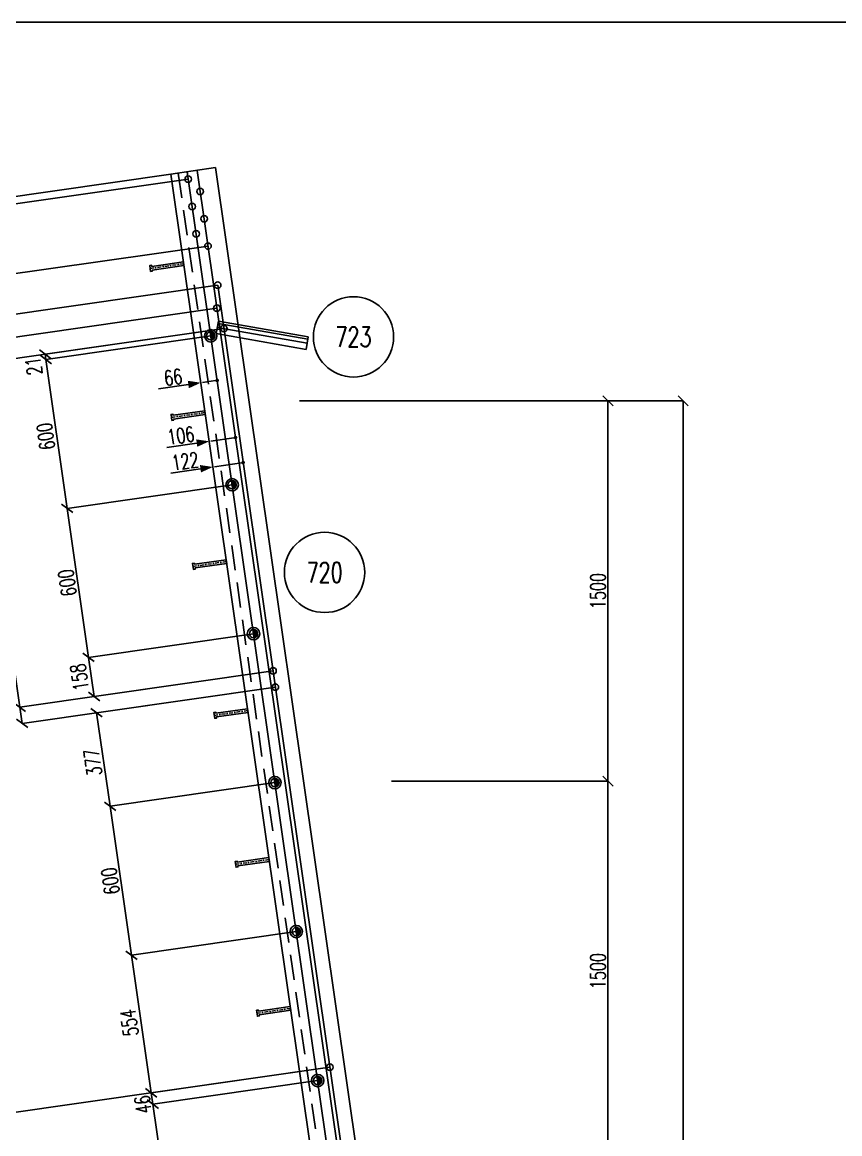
# Model space of a CAD drawing. Extents: x 144362 to 160582, y -59241 to -47761.
# Drawn here: x 154064 to 157323, y -52193 to -47761 of the extents above; entities that cross this region are included whole.
import ezdxf
from ezdxf.enums import TextEntityAlignment as Align

# ---------------------------------------------------------------- set-up
doc = ezdxf.new("R2010")
doc.units = 0
doc.header["$LTSCALE"] = 200
doc.header["$MEASUREMENT"] = 0
doc.linetypes.add('DASHDOT', pattern=[1, 0.5, -0.25, 0, -0.25])
doc.linetypes.add('DASHED', pattern=[0.75, 0.5, -0.25])
doc.layers.get('0').update_dxf_attribs({"linetype": 'CONTINUOUS'})
doc.layers.get('DEFPOINTS').update_dxf_attribs({"linetype": 'CONTINUOUS'})
for name, color, linetype in [('ASSI', 3, 'CONTINUOUS'), ('BOLLINI_1', 7, 'CONTINUOUS'), ('Echelon', 3, 'CONTINUOUS'), ('FORI', 2, 'CONTINUOUS'), ('LINEA_ANG', 2, 'CONTINUOUS'), ('LS', 7, 'CONTINUOUS'), ('MZ', 6, 'DASHDOT'), ('QT_MAL', 7, 'CONTINUOUS'), ('QT_MPR', 7, 'CONTINUOUS'), ('QT_MSP', 7, 'CONTINUOUS'), ('TRAT-Y', 7, 'DASHED')]:
    doc.layers.add(name, color=color, linetype=linetype)
doc.styles.add('QUOTE', font='ROMANS8.SHX', dxfattribs={"width": 0.7})
doc.styles.add('RQL', font='ROMANS8.SHX', dxfattribs={"width": 0.7})
doc.styles.add('RS', font='ROMANS8.shx', dxfattribs={"width": 0.7})
doc.styles.get("Standard").update_dxf_attribs({"font": 'ROMANS8.SHX', "width": 0.7})
doc.dimstyles.new('FRECCE1', dxfattribs={"dimtxt": 60, "dimasz": 6.66, "dimexe": 0, "dimexo": 0, "dimgap": 1, "dimtad": 1, "dimdec": 0, "dimzin": 0, "dimdsep": 46, "dimtxsty": 'RS', "dimblk1": 'QUOTP', "dimblk2": 'QUOTF', "dimsah": 1, "dimcen": 0, "dimclrd": 2, "dimclre": 2, "dimclrt": 7, "dimadec": 0, "dimazin": 0, "dimtfac": 1, "dimtdec": 0, "dimtix": 1, "dimtmove": 2, "dimatfit": 3, "dimldrblk": 'QUOTP', "dimfxl": 1, "dimtolj": 1, "dimtzin": 0, "dimarcsym": 0})
doc.dimstyles.new('TRATTO_20', dxfattribs={"dimscale": 0, "dimtxt": 60, "dimasz": 40, "dimexe": 0, "dimexo": 0, "dimgap": 10, "dimtad": 1, "dimrnd": 0.5, "dimdsep": 46, "dimtxsty": 'RS', "dimblk1": 'OBLIQUE', "dimblk2": 'OBLIQUE', "dimsah": 1, "dimcen": 0.09, "dimclrd": 2, "dimclre": 2, "dimclrt": 7, "dimadec": 0, "dimazin": 0, "dimtfac": 1, "dimtix": 1, "dimtmove": 2, "dimatfit": 3, "dimfxl": 1, "dimtolj": 1, "dimtzin": 0, "dimarcsym": 0})

# ---------------------------------------------------------------- blocks, each defined once
blk = doc.blocks.new('16')
blk.add_circle((0, 0), 1)
blk = doc.blocks.new('ASSE98')
blk.add_line((0, 0), (1, 0))
at = {"color": 7, "flags": 1}
for tag, p in [('LAV1', (3.07431, 6.82847)), ('LAV2', (3.07431, 6.49513)), ('LAV3', (3.07431, 6.1618)), ('LAV4', (3.07431, 5.82847)), ('LAV5', (3.07431, 5.49513)), ('LAV6', (3.07431, 5.1618)), ('LAV7', (3.07431, 4.82847)), ('LAV8', (3.07431, 4.49513)), ('LAV9', (3.07431, 4.1618)), ('LAV10', (3.07431, 3.82847))]:
    blk.add_attdef(tag, p, '', height=0.2, dxfattribs=at)
at = {"color": 7, "style": 'QUOTE', "width": 0.5, "flags": 1}
for tag, p in [('TI', (1.38308, 6.82731)), ('DI_S', (1.38308, 6.42178)), ('D_S', (1.38308, 6.02092)), ('E_S', (1.38308, 5.68065)), ('NFORI', (1.36454, 5.29792)), ('ALAR', (1.36349, 4.93246)), ('FAM', (1.3775, 4.54645)), ('ALA', (1.38308, 4.19257)), ('DISP2', (1.38308, 3.84971)), ('DISP1', (1.38308, 3.50686)), ('PINZAF', (1.38308, 3.164)), ('PINZAI', (1.38308, 2.82114)), ('TRP', (1.38308, 2.47829)), ('NP', (1.38308, 2.13543)), ('SV', (1.38308, 1.79257)), ('PESO', (1.38308, 1.44971)), ('QUA', (1.38308, 1.10686)), ('LUN', (1.38308, 0.764)), ('PROF', (1.38308, 0.42114)), ('POS', (1.38308, 0.07829))]:
    blk.add_attdef(tag, p, '', height=0.2, dxfattribs=at)
blk = doc.blocks.new('_OBLIQUE')
at = {"color": 0, "linetype": 'ByBlock'}
blk.add_line((-0.5, -0.5), (0.5, 0.5), dxfattribs=at)
blk = doc.blocks.new('*D35')
at = {"layer": 'DEFPOINTS', "color": 0, "transparency": 16777216}
for p in [(152677.5, -52302.9), (154201.6, -53631.1), (152895, -53818.6)]:
    blk.add_point(p, dxfattribs=at)
at = {"layer": 'QT_MPR', "color": 2, "lineweight": -2, "transparency": 16777216}
for p, q in [((152677.5, -52302.9), (153984.1, -52115.4)), ((153984.1, -52115.4), (154201.6, -53631.1)), ((152895, -53818.6), (154201.6, -53631.1))]:
    blk.add_line(p, q, dxfattribs=at)
at = {"layer": 'QT_MPR', "color": 2, "lineweight": -2, "transparency": 16777216, "xscale": 40, "yscale": 40, "zscale": 40}
for p, rotation in [((153984.1, -52115.4), 98.16615670567593), ((154201.6, -53631.1), 278.166156705676)]:
    blk.add_blockref('_OBLIQUE', p, dxfattribs=dict(at, rotation=rotation))
at = {"layer": 'QT_MPR', "color": 7, "transparency": 16777216, "insert": (154033.3, -52894.1), "char_height": 60, "attachment_point": 5, "rotation": 98.1662, "style": 'RS'}
blk.add_mtext('\\A1;1531.5', dxfattribs=at)
blk = doc.blocks.new('*D23')
at = {"layer": 'DEFPOINTS', "color": 0, "transparency": 16777216}
for p in [(154656.4, -48366.8), (154726, -48387.1), (153771.8, -48524)]:
    blk.add_point(p, dxfattribs=at)
at = {"layer": 'QT_MPR', "color": 2, "lineweight": -2, "transparency": 16777216}
for p, q in [((154656.4, -48366.8), (153767.5, -48494.3)), ((154726, -48387.1), (153771.8, -48524)), ((153767.5, -48494.3), (153771.8, -48524))]:
    blk.add_line(p, q, dxfattribs=at)
at = {"layer": 'QT_MPR', "color": 2, "lineweight": -2, "transparency": 16777216, "xscale": 40, "yscale": 40, "zscale": 40}
for p, rotation in [((153767.5, -48494.3), 98.16615670567491), ((153771.8, -48524), 278.1661567056749)]:
    blk.add_blockref('_OBLIQUE', p, dxfattribs=dict(at, rotation=rotation))
at = {"layer": 'QT_MPR', "color": 7, "transparency": 16777216, "insert": (153725.8, -48443), "char_height": 60, "attachment_point": 5, "rotation": 98.1662, "style": 'RS'}
blk.add_mtext('\\A1;30', dxfattribs=at)
blk = doc.blocks.new('*D24')
at = {"layer": 'DEFPOINTS', "color": 0, "transparency": 16777216}
for p in [(154726, -48387.1), (154804.7, -48653.6), (153810.9, -48796.2)]:
    blk.add_point(p, dxfattribs=at)
at = {"layer": 'QT_MPR', "color": 2, "lineweight": -2, "transparency": 16777216}
for p, q in [((154726, -48387.1), (153771.8, -48524)), ((153771.8, -48524), (153810.9, -48796.2)), ((154804.7, -48653.6), (153810.9, -48796.2))]:
    blk.add_line(p, q, dxfattribs=at)
at = {"layer": 'QT_MPR', "color": 2, "lineweight": -2, "transparency": 16777216, "xscale": 40, "yscale": 40, "zscale": 40}
for p, rotation in [((153771.8, -48524), 98.16615670567491), ((153810.9, -48796.2), 278.1661567056749)]:
    blk.add_blockref('_OBLIQUE', p, dxfattribs=dict(at, rotation=rotation))
at = {"layer": 'QT_MPR', "color": 7, "transparency": 16777216, "insert": (153847, -48652.7), "char_height": 60, "attachment_point": 5, "rotation": 98.1662, "style": 'RS'}
blk.add_mtext('\\A1;55x5', dxfattribs=at)
blk = doc.blocks.new('*D25')
at = {"layer": 'DEFPOINTS', "color": 0, "transparency": 16777216}
for p in [(154726, -48387.1), (154804.7, -48653.6), (153810.9, -48796.2)]:
    blk.add_point(p, dxfattribs=at)
at = {"layer": 'QT_MPR', "color": 2, "lineweight": -2, "transparency": 16777216}
for p, q in [((154726, -48387.1), (153771.8, -48524)), ((153771.8, -48524), (153810.9, -48796.2)), ((154804.7, -48653.6), (153810.9, -48796.2))]:
    blk.add_line(p, q, dxfattribs=at)
at = {"layer": 'QT_MPR', "color": 2, "lineweight": -2, "transparency": 16777216, "xscale": 40, "yscale": 40, "zscale": 40}
for p, rotation in [((153771.8, -48524), 98.16615670567491), ((153810.9, -48796.2), 278.1661567056749)]:
    blk.add_blockref('_OBLIQUE', p, dxfattribs=dict(at, rotation=rotation))
at = {"layer": 'QT_MPR', "color": 7, "transparency": 16777216, "insert": (153745.9, -48662.4), "char_height": 60, "attachment_point": 5, "rotation": 98.1662, "style": 'RS'}
blk.add_mtext('\\A1;275', dxfattribs=at)
blk = doc.blocks.new('*D26')
at = {"layer": 'DEFPOINTS', "color": 0, "transparency": 16777216}
for p in [(154804.7, -48653.6), (154843.2, -48809.7), (153833.6, -48954.6)]:
    blk.add_point(p, dxfattribs=at)
at = {"layer": 'QT_MPR', "color": 2, "lineweight": -2, "transparency": 16777216}
for p, q in [((154804.7, -48653.6), (153810.9, -48796.2)), ((153810.9, -48796.2), (153833.6, -48954.6)), ((154843.2, -48809.7), (153833.6, -48954.6))]:
    blk.add_line(p, q, dxfattribs=at)
at = {"layer": 'QT_MPR', "color": 2, "lineweight": -2, "transparency": 16777216, "xscale": 40, "yscale": 40, "zscale": 40}
for p, rotation in [((153810.9, -48796.2), 98.16615670567491), ((153833.6, -48954.6), 278.1661567056749)]:
    blk.add_blockref('_OBLIQUE', p, dxfattribs=dict(at, rotation=rotation))
at = {"layer": 'QT_MPR', "color": 7, "transparency": 16777216, "insert": (153781.2, -48871.6), "char_height": 60, "attachment_point": 5, "rotation": 98.1662, "style": 'RS'}
blk.add_mtext('\\A1;160', dxfattribs=at)
blk = doc.blocks.new('*D27')
at = {"layer": 'DEFPOINTS', "color": 0, "transparency": 16777216}
for p in [(154843.2, -48809.7), (154840.2, -48901.1), (153846.4, -49043.7)]:
    blk.add_point(p, dxfattribs=at)
at = {"layer": 'QT_MPR', "color": 2, "lineweight": -2, "transparency": 16777216}
for p, q in [((154843.2, -48809.7), (153833.6, -48954.6)), ((153833.6, -48954.6), (153827.9, -48915)), ((154840.2, -48901.1), (153846.4, -49043.7)), ((153833.6, -48954.6), (153846.4, -49043.7)), ((153846.4, -49043.7), (153852.1, -49083.3))]:
    blk.add_line(p, q, dxfattribs=at)
at = {"layer": 'QT_MPR', "color": 2, "lineweight": -2, "transparency": 16777216, "xscale": 40, "yscale": 40, "zscale": 40}
for p, rotation in [((153833.6, -48954.6), 278.1661567056749), ((153846.4, -49043.7), 98.16615670567491)]:
    blk.add_blockref('_OBLIQUE', p, dxfattribs=dict(at, rotation=rotation))
at = {"layer": 'QT_MPR', "color": 7, "transparency": 16777216, "insert": (153800.7, -48994.9), "char_height": 60, "attachment_point": 5, "rotation": 98.1662, "style": 'RS'}
blk.add_mtext('\\A1;90', dxfattribs=at)
blk = doc.blocks.new('*D29')
at = {"layer": 'DEFPOINTS', "color": 0, "transparency": 16777216}
for p in [(154840.2, -48901.1), (154868.1, -48983), (153858.4, -49127.8)]:
    blk.add_point(p, dxfattribs=at)
at = {"layer": 'QT_MPR', "color": 2, "lineweight": -2, "transparency": 16777216}
for p, q in [((154840.2, -48901.1), (153846.4, -49043.7)), ((154868.1, -48983), (153858.4, -49127.8)), ((153846.4, -49043.7), (153858.4, -49127.8))]:
    blk.add_line(p, q, dxfattribs=at)
at = {"layer": 'QT_MPR', "color": 2, "lineweight": -2, "transparency": 16777216, "xscale": 40, "yscale": 40, "zscale": 40}
for p, rotation in [((153846.4, -49043.7), 98.16615670567514), ((153858.4, -49127.8), 278.1661567056751)]:
    blk.add_blockref('_OBLIQUE', p, dxfattribs=dict(at, rotation=rotation))
at = {"layer": 'QT_MPR', "color": 7, "transparency": 16777216, "insert": (153911.1, -49074.1), "char_height": 60, "attachment_point": 5, "rotation": 98.1662, "style": 'RS'}
blk.add_mtext('\\A1;85', dxfattribs=at)
blk = doc.blocks.new('*D43')
at = {"layer": 'DEFPOINTS', "color": 0, "transparency": 16777216}
for p in [(154868.1, -48983), (155064, -50347.9), (154054.3, -50492.8)]:
    blk.add_point(p, dxfattribs=at)
at = {"layer": 'QT_MPR', "color": 2, "lineweight": -2, "transparency": 16777216}
for p, q in [((154868.1, -48983), (153858.4, -49127.8)), ((153858.4, -49127.8), (154054.3, -50492.8)), ((155064, -50347.9), (154054.3, -50492.8))]:
    blk.add_line(p, q, dxfattribs=at)
at = {"layer": 'QT_MPR', "color": 2, "lineweight": -2, "transparency": 16777216, "xscale": 40, "yscale": 40, "zscale": 40}
for p, rotation in [((153858.4, -49127.8), 98.16615670567593), ((154054.3, -50492.8), 278.166156705676)]:
    blk.add_blockref('_OBLIQUE', p, dxfattribs=dict(at, rotation=rotation))
at = {"layer": 'QT_MPR', "color": 7, "transparency": 16777216, "insert": (153901.3, -49802.9), "char_height": 60, "attachment_point": 5, "rotation": 98.1662, "style": 'RS'}
blk.add_mtext('\\A1;1379', dxfattribs=at)
blk = doc.blocks.new('*D44')
at = {"layer": 'DEFPOINTS', "color": 0, "transparency": 16777216}
for p in [(155064, -50347.9), (155073.2, -50412.2), (154063.5, -50557.1)]:
    blk.add_point(p, dxfattribs=at)
at = {"layer": 'QT_MPR', "color": 2, "lineweight": -2, "transparency": 16777216}
for p, q in [((155064, -50347.9), (154054.3, -50492.8)), ((155073.2, -50412.2), (154063.5, -50557.1)), ((154054.3, -50492.8), (154063.5, -50557.1))]:
    blk.add_line(p, q, dxfattribs=at)
at = {"layer": 'QT_MPR', "color": 2, "lineweight": -2, "transparency": 16777216, "xscale": 40, "yscale": 40, "zscale": 40}
for p, rotation in [((154054.3, -50492.8), 98.16615670567593), ((154063.5, -50557.1), 278.166156705676)]:
    blk.add_blockref('_OBLIQUE', p, dxfattribs=dict(at, rotation=rotation))
at = {"layer": 'QT_MPR', "color": 7, "transparency": 16777216, "insert": (154003.6, -50514.8), "char_height": 60, "attachment_point": 5, "rotation": 98.1662, "style": 'RS'}
blk.add_mtext('\\A1;65', dxfattribs=at)
blk = doc.blocks.new('QUOTP')
at = {"layer": 'ASSI', "color": 2, "const_width": 1.07}
blk.add_lwpolyline([(-0.53, 0, 1), (0.53, 0, 1)], format="xyb", close=True, dxfattribs=at)
blk = doc.blocks.new('QUOTF')
at = {"layer": 'LS', "color": 2}
blk.add_line((7.5, 0), (25.5, 0), dxfattribs=at)
blk.add_solid([(7.5, 2.25), (0, 0), (7.5, -2.25)], dxfattribs=at)
blk = doc.blocks.new('*D170')
at = {"layer": 'DEFPOINTS', "color": 0, "transparency": 16777216}
for p in [(154841.2, -49189.5), (154775.8, -49198.8), (154775.8, -49198.8)]:
    blk.add_point(p, dxfattribs=at)
at = {"layer": 'QT_MAL', "color": 2, "lineweight": -2, "transparency": 16777216}
blk.add_line((154834.6, -49190.4), (154782.4, -49197.9), dxfattribs=at)
at = {"layer": 'QT_MAL', "color": 2, "lineweight": -2, "transparency": 16777216, "xscale": 6.66, "yscale": 6.66, "zscale": 6.66}
for name, p, rotation in [('QUOTF', (154775.8, -49198.8), 188.1661567056749), ('QUOTP', (154841.2, -49189.5), 8.166156705674934)]:
    blk.add_blockref(name, p, dxfattribs=dict(at, rotation=rotation))
at = {"layer": 'QT_MAL', "color": 7, "transparency": 16777216, "insert": (154665.6, -49177), "char_height": 60, "attachment_point": 5, "rotation": 8.1662, "style": 'RS'}
blk.add_mtext('\\A1;66', dxfattribs=at)
blk = doc.blocks.new('*D169')
at = {"layer": 'DEFPOINTS', "color": 0, "transparency": 16777216}
for p in [(154914.3, -49417.3), (154809.3, -49432.4), (154809.3, -49432.4)]:
    blk.add_point(p, dxfattribs=at)
at = {"layer": 'QT_MAL', "color": 2, "lineweight": -2, "transparency": 16777216}
blk.add_line((154907.7, -49418.3), (154815.9, -49431.4), dxfattribs=at)
at = {"layer": 'QT_MAL', "color": 2, "lineweight": -2, "transparency": 16777216, "xscale": 6.66, "yscale": 6.66, "zscale": 6.66}
for name, p, rotation in [('QUOTF', (154809.3, -49432.4), 188.1661567056749), ('QUOTP', (154914.3, -49417.3), 8.166156705674934)]:
    blk.add_blockref(name, p, dxfattribs=dict(at, rotation=rotation))
at = {"layer": 'QT_MAL', "color": 7, "transparency": 16777216, "insert": (154696.2, -49409.8), "char_height": 60, "attachment_point": 5, "rotation": 8.1662, "style": 'RS'}
blk.add_mtext('\\A1;106', dxfattribs=at)
blk = doc.blocks.new('*D168')
at = {"layer": 'DEFPOINTS', "color": 0, "transparency": 16777216}
for p in [(154824, -49534.6), (154824, -49534.6), (154944.8, -49517.3)]:
    blk.add_point(p, dxfattribs=at)
at = {"layer": 'QT_MAL', "color": 2, "lineweight": -2, "transparency": 16777216}
blk.add_line((154938.2, -49518.2), (154830.6, -49533.7), dxfattribs=at)
at = {"layer": 'QT_MAL', "color": 2, "lineweight": -2, "transparency": 16777216, "xscale": 6.66, "yscale": 6.66, "zscale": 6.66}
for name, p, rotation in [('QUOTF', (154824, -49534.6), 188.1661567056749), ('QUOTP', (154944.8, -49517.3), 8.166156705674934)]:
    blk.add_blockref(name, p, dxfattribs=dict(at, rotation=rotation))
at = {"layer": 'QT_MAL', "color": 7, "transparency": 16777216, "insert": (154713.4, -49512.1), "char_height": 60, "attachment_point": 5, "rotation": 8.1662, "style": 'RS'}
blk.add_mtext('\\A1;122', dxfattribs=at)
blk = doc.blocks.new('*D67')
at = {"layer": 'DEFPOINTS', "color": 0, "transparency": 16777216}
for p in [(155169.5, -49271.5), (156699.3, -49271.5), (153604, -58365.7)]:
    blk.add_point(p, dxfattribs=at)
at = {"layer": 'LS', "color": 2, "lineweight": -2, "transparency": 16777216}
for p, q in [((155169.5, -49271.5), (156699.3, -49271.5)), ((156699.3, -58365.7), (156699.3, -49271.5)), ((153604, -58365.7), (156699.3, -58365.7))]:
    blk.add_line(p, q, dxfattribs=at)
at = {"layer": 'LS', "color": 2, "lineweight": -2, "transparency": 16777216, "xscale": 40, "yscale": 40, "zscale": 40}
for p, rotation in [((156699.3, -49271.5), 90), ((156699.3, -58365.7), 270)]:
    blk.add_blockref('_OBLIQUE', p, dxfattribs=dict(at, rotation=rotation))
at = {"layer": 'LS', "color": 7, "transparency": 16777216, "insert": (156659.3, -53818.6), "char_height": 60, "attachment_point": 5, "rotation": 90, "style": 'RS'}
blk.add_mtext('\\A1;9000', dxfattribs=at)
blk = doc.blocks.new('*D68')
at = {"layer": 'DEFPOINTS', "color": 0, "transparency": 16777216}
for p in [(155169.5, -49271.5), (155536.7, -50787.2), (156399.3, -50787.2)]:
    blk.add_point(p, dxfattribs=at)
at = {"layer": 'LS', "color": 2, "lineweight": -2, "transparency": 16777216}
for p, q in [((155169.5, -49271.5), (156399.3, -49271.5)), ((156399.3, -49271.5), (156399.3, -50787.2)), ((155536.7, -50787.2), (156399.3, -50787.2))]:
    blk.add_line(p, q, dxfattribs=at)
at = {"layer": 'LS', "color": 2, "lineweight": -2, "transparency": 16777216, "xscale": 40, "yscale": 40, "zscale": 40}
for p, rotation in [((156399.3, -49271.5), 90), ((156399.3, -50787.2), 270)]:
    blk.add_blockref('_OBLIQUE', p, dxfattribs=dict(at, rotation=rotation))
at = {"layer": 'LS', "color": 7, "transparency": 16777216, "insert": (156359.3, -50029.4), "char_height": 60, "attachment_point": 5, "rotation": 90, "style": 'RS'}
blk.add_mtext('\\A1;1500', dxfattribs=at)
blk = doc.blocks.new('*D69')
at = {"layer": 'DEFPOINTS', "color": 0, "transparency": 16777216}
for p in [(155536.7, -50787.2), (155664.8, -52302.9), (156399.3, -52302.9)]:
    blk.add_point(p, dxfattribs=at)
at = {"layer": 'LS', "color": 2, "lineweight": -2, "transparency": 16777216}
for p, q in [((155536.7, -50787.2), (156399.3, -50787.2)), ((156399.3, -50787.2), (156399.3, -52302.9)), ((155664.8, -52302.9), (156399.3, -52302.9))]:
    blk.add_line(p, q, dxfattribs=at)
at = {"layer": 'LS', "color": 2, "lineweight": -2, "transparency": 16777216, "xscale": 40, "yscale": 40, "zscale": 40}
for p, rotation in [((156399.3, -50787.2), 90), ((156399.3, -52302.9), 270)]:
    blk.add_blockref('_OBLIQUE', p, dxfattribs=dict(at, rotation=rotation))
at = {"layer": 'LS', "color": 7, "transparency": 16777216, "insert": (156359.3, -51545.1), "char_height": 60, "attachment_point": 5, "rotation": 90, "style": 'RS'}
blk.add_mtext('\\A1;1500', dxfattribs=at)
blk = doc.blocks.new('xxx')
blk.add_circle((0, 0), 8)
at = {"color": 3, "style": 'RQL', "width": 0.7}
blk.add_attdef('POS', text='', height=4, dxfattribs=at).set_placement((0, 0), align=Align.MIDDLE)
at = {"color": 3, "style": 'RQL', "width": 0.7, "flags": 1}
blk.add_attdef('POS1', (-0.39, -5.42), '', height=2, dxfattribs=at)
at = {"style": 'RQL', "width": 0.7, "flags": 1}
blk.add_attdef('TIPO', (-0.39, -8.66), '', height=2, dxfattribs=at)
blk = doc.blocks.new('A$C6E393FD9')
at = {"layer": 'Echelon'}
blk.add_lwpolyline([(2.5, 0), (0, 19.8), (168.6, 41.4), (167.9, 47.2), (177.8, 48.5), (181.8, 17.1), (171.9, 15.8), (171.2, 21.6), (2.5, 0)], close=True, dxfattribs=at)
at = {"layer": 'MZ', "ltscale": 0.2}
blk.add_line((1.3, 9.9), (179.8, 32.8), dxfattribs=at)
blk = doc.blocks.new('P20')
at = {"color": 0}
for p, q in [((0, 0.98), (0.02, 1)), ((0, 0.94), (0.06, 1)), ((1, -0.01), (0, 0.99)), ((0, 0.89), (0.1, 0.99)), ((0, 0.85), (0.14, 0.99)), ((0, 0.8), (0.18, 0.98)), ((0, 0.76), (0.22, 0.98)), ((0, 0.71), (0.25, 0.97)), ((0, 0.67), (0.29, 0.96)), ((1, -0.05), (0, 0.95)), ((0, 0.62), (0.32, 0.95)), ((0, 0.58), (0.36, 0.93)), ((0, 0.53), (0.39, 0.92)), ((0, 0.49), (0.42, 0.91)), ((1, -0.09), (0, 0.9)), ((0, 0.44), (0.45, 0.89)), ((0, 0.4), (0.48, 0.88)), ((0.99, -0.13), (0, 0.86)), ((0, 0.35), (0.51, 0.86)), ((0, 0.31), (0.54, 0.84)), ((0, 0.26), (0.56, 0.83)), ((0.99, -0.17), (0, 0.81)), ((0, 0.22), (0.59, 0.81)), ((0, 0.17), (0.61, 0.79)), ((0.98, -0.21), (0, 0.77)), ((0, 0.13), (0.64, 0.77)), ((0, 0.08), (0.66, 0.75)), ((0, 0.04), (0.69, 0.73)), ((0.97, -0.25), (0, 0.72)), ((0, -0.01), (0.71, 0.7)), ((0.96, -0.28), (0, 0.68)), ((0, -0.05), (0.73, 0.68)), ((0, -0.1), (0.75, 0.66)), ((0.95, -0.32), (0, 0.63)), ((0, -0.14), (0.77, 0.63)), ((0, -0.19), (0.79, 0.61)), ((0.94, -0.35), (0, 0.59)), ((0, -0.23), (0.81, 0.58)), ((0, -0.28), (0.83, 0.56)), ((0.92, -0.38), (0, 0.54)), ((0, -0.32), (0.85, 0.53)), ((0.91, -0.41), (0, 0.5)), ((0, -0.36), (0.87, 0.5)), ((0, -0.41), (0.88, 0.47)), ((0.9, -0.44), (0, 0.45)), ((0, -0.45), (0.9, 0.44)), ((0.88, -0.47), (0, 0.41)), ((0, -0.5), (0.91, 0.41)), ((0, -0.54), (0.92, 0.38)), ((0.87, -0.5), (0, 0.36)), ((0, -0.59), (0.94, 0.35)), ((0.85, -0.53), (0, 0.32)), ((0, -0.63), (0.95, 0.31)), ((0, -0.68), (0.96, 0.28)), ((0.83, -0.56), (0, 0.27)), ((0, -0.72), (0.97, 0.25)), ((0.81, -0.58), (0, 0.23)), ((0, -0.77), (0.98, 0.21)), ((0.79, -0.61), (0, 0.18)), ((0, -0.81), (0.99, 0.17)), ((0.77, -0.63), (0, 0.14)), ((0, -0.86), (0.99, 0.13)), ((0.75, -0.66), (0, 0.09)), ((0, -0.9), (1, 0.09)), ((0.73, -0.68), (0, 0.05)), ((0, -0.95), (1, 0.05)), ((0.71, -0.7), (0, 0.01)), ((0, -0.99), (1, 0.01)), ((1, 0.04), (0.04, 1)), ((1, 0.09), (0.09, 1)), ((0.99, 0.14), (0.14, 0.99)), ((0.98, 0.19), (0.19, 0.98)), ((0.97, 0.25), (0.25, 0.97)), ((0.95, 0.31), (0.31, 0.95)), ((0.92, 0.38), (0.38, 0.92)), ((0.88, 0.47), (0.47, 0.88)), ((0.81, 0.59), (0.59, 0.81)), ((0.69, -0.73), (0, -0.04)), ((0.66, -0.75), (0, -0.08)), ((0.64, -0.77), (0, -0.13)), ((0.61, -0.79), (0, -0.17)), ((0.59, -0.81), (0, -0.22)), ((0.56, -0.83), (0, -0.26)), ((0.54, -0.84), (0, -0.31)), ((0.51, -0.86), (0, -0.35)), ((0.48, -0.88), (0, -0.4)), ((0.45, -0.89), (0, -0.44)), ((0.42, -0.91), (0, -0.49)), ((0.39, -0.92), (0, -0.53)), ((0.36, -0.93), (0, -0.58)), ((0.32, -0.95), (0, -0.62)), ((0.29, -0.96), (0, -0.67)), ((0.25, -0.97), (0, -0.71)), ((0.22, -0.98), (0, -0.76)), ((0.18, -0.98), (0, -0.8)), ((0.14, -0.99), (0, -0.85)), ((0.1, -0.99), (0, -0.89)), ((0.04, -1), (1, -0.04)), ((0.09, -1), (1, -0.09)), ((0.14, -0.99), (0.99, -0.14)), ((0.19, -0.98), (0.98, -0.19)), ((0.25, -0.97), (0.97, -0.25)), ((0.31, -0.95), (0.95, -0.31)), ((0.38, -0.92), (0.92, -0.38)), ((0.47, -0.88), (0.88, -0.47)), ((0.59, -0.81), (0.81, -0.59))]:
    blk.add_line(p, q, dxfattribs=at)
for radius in [1.5, 1]:
    blk.add_circle((0, 0), radius)
blk = doc.blocks.new('*D126')
at = {"layer": 'DEFPOINTS', "color": 0, "transparency": 16777216}
for p in [(154815.7, -49011.7), (154868.1, -48983), (154158.4, -49106)]:
    blk.add_point(p, dxfattribs=at)
at = {"layer": 'QT_MSP', "color": 2, "lineweight": -2, "transparency": 16777216}
for p, q in [((154868.1, -48983), (154155.4, -49085.2)), ((154815.7, -49011.7), (154158.4, -49106)), ((154155.4, -49085.2), (154158.4, -49106))]:
    blk.add_line(p, q, dxfattribs=at)
at = {"layer": 'QT_MSP', "color": 2, "lineweight": -2, "transparency": 16777216, "xscale": 40, "yscale": 40, "zscale": 40}
for p, rotation in [((154155.4, -49085.2), 98.16615670566883), ((154158.4, -49106), 278.1661567056688)]:
    blk.add_blockref('_OBLIQUE', p, dxfattribs=dict(at, rotation=rotation))
at = {"layer": 'QT_MSP', "color": 7, "transparency": 16777216, "insert": (154110.2, -49132.7), "char_height": 60, "attachment_point": 5, "rotation": 98.1662, "style": 'RS'}
blk.add_mtext('\\A1;21', dxfattribs=at)
blk = doc.blocks.new('*D125')
at = {"layer": 'DEFPOINTS', "color": 0, "transparency": 16777216}
for p in [(154815.7, -49011.7), (154900.9, -49605.6), (154243.6, -49699.9)]:
    blk.add_point(p, dxfattribs=at)
at = {"layer": 'QT_MSP', "color": 2, "lineweight": -2, "transparency": 16777216}
for p, q in [((154815.7, -49011.7), (154158.4, -49106)), ((154158.4, -49106), (154243.6, -49699.9)), ((154900.9, -49605.6), (154243.6, -49699.9))]:
    blk.add_line(p, q, dxfattribs=at)
at = {"layer": 'QT_MSP', "color": 2, "lineweight": -2, "transparency": 16777216, "xscale": 40, "yscale": 40, "zscale": 40}
for p, rotation in [((154158.4, -49106), 98.16615670566883), ((154243.6, -49699.9), 278.1661567056688)]:
    blk.add_blockref('_OBLIQUE', p, dxfattribs=dict(at, rotation=rotation))
at = {"layer": 'QT_MSP', "color": 7, "transparency": 16777216, "insert": (154158.1, -49413.1), "char_height": 60, "attachment_point": 5, "rotation": 98.1662, "style": 'RS'}
blk.add_mtext('\\A1;600', dxfattribs=at)
blk = doc.blocks.new('*D128')
at = {"layer": 'DEFPOINTS', "color": 0, "transparency": 16777216}
for p in [(154900.9, -49605.6), (154986.1, -50199.5), (154328.8, -50293.8)]:
    blk.add_point(p, dxfattribs=at)
at = {"layer": 'QT_MSP', "color": 2, "lineweight": -2, "transparency": 16777216}
for p, q in [((154900.9, -49605.6), (154243.6, -49699.9)), ((154243.6, -49699.9), (154328.8, -50293.8)), ((154986.1, -50199.5), (154328.8, -50293.8))]:
    blk.add_line(p, q, dxfattribs=at)
at = {"layer": 'QT_MSP', "color": 2, "lineweight": -2, "transparency": 16777216, "xscale": 40, "yscale": 40, "zscale": 40}
for p, rotation in [((154243.6, -49699.9), 98.16615670566883), ((154328.8, -50293.8), 278.1661567056688)]:
    blk.add_blockref('_OBLIQUE', p, dxfattribs=dict(at, rotation=rotation))
at = {"layer": 'QT_MSP', "color": 7, "transparency": 16777216, "insert": (154243.9, -49996.9), "char_height": 60, "attachment_point": 5, "rotation": 98.1662, "style": 'RS'}
blk.add_mtext('\\A1;600', dxfattribs=at)
blk = doc.blocks.new('*D127')
at = {"layer": 'DEFPOINTS', "color": 0, "transparency": 16777216}
for p in [(154986.1, -50199.5), (155064, -50347.9), (154351.3, -50450.2)]:
    blk.add_point(p, dxfattribs=at)
at = {"layer": 'QT_MSP', "color": 2, "lineweight": -2, "transparency": 16777216}
for p, q in [((154986.1, -50199.5), (154328.8, -50293.8)), ((154328.8, -50293.8), (154351.3, -50450.2)), ((155064, -50347.9), (154351.3, -50450.2))]:
    blk.add_line(p, q, dxfattribs=at)
at = {"layer": 'QT_MSP', "color": 2, "lineweight": -2, "transparency": 16777216, "xscale": 40, "yscale": 40, "zscale": 40}
for p, rotation in [((154328.8, -50293.8), 98.16615670566883), ((154351.3, -50450.2), 278.1661567056688)]:
    blk.add_blockref('_OBLIQUE', p, dxfattribs=dict(at, rotation=rotation))
at = {"layer": 'QT_MSP', "color": 7, "transparency": 16777216, "insert": (154292.4, -50372.9), "char_height": 60, "attachment_point": 5, "rotation": 98.1662, "style": 'RS'}
blk.add_mtext('\\A1;158', dxfattribs=at)
blk = doc.blocks.new('*D136')
at = {"layer": 'DEFPOINTS', "color": 0, "transparency": 16777216}
for p in [(155073.2, -50412.2), (155071.3, -50793.4), (154414.1, -50887.8)]:
    blk.add_point(p, dxfattribs=at)
at = {"layer": 'QT_MSP', "color": 2, "lineweight": -2, "transparency": 16777216}
for p, q in [((155073.2, -50412.2), (154360.5, -50514.5)), ((154360.5, -50514.5), (154414.1, -50887.8)), ((155071.3, -50793.4), (154414.1, -50887.8))]:
    blk.add_line(p, q, dxfattribs=at)
at = {"layer": 'QT_MSP', "color": 2, "lineweight": -2, "transparency": 16777216, "xscale": 40, "yscale": 40, "zscale": 40}
for p, rotation in [((154360.5, -50514.5), 98.16615670566883), ((154414.1, -50887.8), 278.1661567056688)]:
    blk.add_blockref('_OBLIQUE', p, dxfattribs=dict(at, rotation=rotation))
at = {"layer": 'QT_MSP', "color": 7, "transparency": 16777216, "insert": (154345.9, -50712.5), "char_height": 60, "attachment_point": 5, "rotation": 98.1662, "style": 'RS'}
blk.add_mtext('\\A1;377', dxfattribs=at)
blk = doc.blocks.new('*D135')
at = {"layer": 'DEFPOINTS', "color": 0, "transparency": 16777216}
for p in [(155071.3, -50793.4), (155156.6, -51387.4), (154499.3, -51481.7)]:
    blk.add_point(p, dxfattribs=at)
at = {"layer": 'QT_MSP', "color": 2, "lineweight": -2, "transparency": 16777216}
for p, q in [((155071.3, -50793.4), (154414.1, -50887.8)), ((154414.1, -50887.8), (154499.3, -51481.7)), ((155156.6, -51387.4), (154499.3, -51481.7))]:
    blk.add_line(p, q, dxfattribs=at)
at = {"layer": 'QT_MSP', "color": 2, "lineweight": -2, "transparency": 16777216, "xscale": 40, "yscale": 40, "zscale": 40}
for p, rotation in [((154414.1, -50887.8), 98.16615670566883), ((154499.3, -51481.7), 278.1661567056688)]:
    blk.add_blockref('_OBLIQUE', p, dxfattribs=dict(at, rotation=rotation))
at = {"layer": 'QT_MSP', "color": 7, "transparency": 16777216, "insert": (154415.6, -51186.1), "char_height": 60, "attachment_point": 5, "rotation": 98.1662, "style": 'RS'}
blk.add_mtext('\\A1;600', dxfattribs=at)
blk = doc.blocks.new('*D134')
at = {"layer": 'DEFPOINTS', "color": 0, "transparency": 16777216}
for p in [(155156.6, -51387.4), (155290.7, -51927.9), (154578, -52030.2)]:
    blk.add_point(p, dxfattribs=at)
at = {"layer": 'QT_MSP', "color": 2, "lineweight": -2, "transparency": 16777216}
for p, q in [((155156.6, -51387.4), (154499.3, -51481.7)), ((154499.3, -51481.7), (154578, -52030.2)), ((155290.7, -51927.9), (154578, -52030.2))]:
    blk.add_line(p, q, dxfattribs=at)
at = {"layer": 'QT_MSP', "color": 2, "lineweight": -2, "transparency": 16777216, "xscale": 40, "yscale": 40, "zscale": 40}
for p, rotation in [((154499.3, -51481.7), 98.16615670566883), ((154578, -52030.2), 278.1661567056688)]:
    blk.add_blockref('_OBLIQUE', p, dxfattribs=dict(at, rotation=rotation))
at = {"layer": 'QT_MSP', "color": 7, "transparency": 16777216, "insert": (154491.3, -51750.8), "char_height": 60, "attachment_point": 5, "rotation": 98.1662, "style": 'RS'}
blk.add_mtext('\\A1;554', dxfattribs=at)
blk = doc.blocks.new('*D140')
at = {"layer": 'DEFPOINTS', "color": 0, "transparency": 16777216}
for p in [(155290.7, -51927.9), (155241.8, -51981.3), (154584.5, -52075.6)]:
    blk.add_point(p, dxfattribs=at)
at = {"layer": 'QT_MSP', "color": 2, "lineweight": -2, "transparency": 16777216}
for p, q in [((155290.7, -51927.9), (154578, -52030.2)), ((155241.8, -51981.3), (154584.5, -52075.6)), ((154578, -52030.2), (154584.5, -52075.6))]:
    blk.add_line(p, q, dxfattribs=at)
at = {"layer": 'QT_MSP', "color": 2, "lineweight": -2, "transparency": 16777216, "xscale": 40, "yscale": 40, "zscale": 40}
for p, rotation in [((154578, -52030.2), 98.16615670566883), ((154584.5, -52075.6), 278.1661567056688)]:
    blk.add_blockref('_OBLIQUE', p, dxfattribs=dict(at, rotation=rotation))
at = {"layer": 'QT_MSP', "color": 7, "transparency": 16777216, "insert": (154545.5, -52076.9), "char_height": 60, "attachment_point": 5, "rotation": 98.1662, "style": 'RS'}
blk.add_mtext('\\A1;46', dxfattribs=at)
blk = doc.blocks.new('*D139')
at = {"layer": 'DEFPOINTS', "color": 0, "transparency": 16777216}
for p in [(155241.8, -51981.3), (155327, -52575.2), (154669.7, -52669.5)]:
    blk.add_point(p, dxfattribs=at)
at = {"layer": 'QT_MSP', "color": 2, "lineweight": -2, "transparency": 16777216}
for p, q in [((155241.8, -51981.3), (154584.5, -52075.6)), ((154584.5, -52075.6), (154669.7, -52669.5)), ((155327, -52575.2), (154669.7, -52669.5))]:
    blk.add_line(p, q, dxfattribs=at)
at = {"layer": 'QT_MSP', "color": 2, "lineweight": -2, "transparency": 16777216, "xscale": 40, "yscale": 40, "zscale": 40}
for p, rotation in [((154584.5, -52075.6), 98.16615670566883), ((154669.7, -52669.5), 278.1661567056688)]:
    blk.add_blockref('_OBLIQUE', p, dxfattribs=dict(at, rotation=rotation))
at = {"layer": 'QT_MSP', "color": 7, "transparency": 16777216, "insert": (154583.2, -52369.9), "char_height": 60, "attachment_point": 5, "rotation": 98.1662, "style": 'RS'}
blk.add_mtext('\\A1;600', dxfattribs=at)

msp = doc.modelspace()

# ---------------------------------------------------------------- linework, layer by layer
at = {"layer": 'LINEA_ANG'}
for p, q in [((154834.611, -48341.22), (154656.436, -48366.788)), ((156170.253, -57648.877), (154834.611, -48341.22)), ((154656.436, -48366.788), (155992.078, -57674.445)), ((154846.083, -48953.724), (154837.472, -49002.977)), ((154844.619, -48962.097), (155203.181, -49024.781)), ((155204.645, -49016.408), (154846.083, -48953.724)), ((154837.472, -49002.977), (155196.034, -49065.661)), ((155196.034, -49065.661), (155204.645, -49016.408))]:
    msp.add_line(p, q, dxfattribs=at)
at = {"layer": 'LS', "color": 6}
for p, q in [((156097.167, -57660.525), (154761.382, -48351.879)), ((156057.572, -57666.207), (154721.788, -48357.561)), ((155943.205, -56474.976), (154843.247, -48809.728))]:
    msp.add_line(p, q, dxfattribs=at)
at = {"layer": 'LS', "color": 2}
msp.add_line((153984.09, -52115.414), (155290.705, -51927.916), dxfattribs=at)
at = {"layer": 'LS', "color": 8}
msp.add_lwpolyline([(144362.383, -47761.325), (144362.383, -59241.325), (157082.383, -59241.325), (157082.383, -57641.325), (160582.383, -57641.325), (160582.383, -47761.325), (144362.383, -47761.325)], close=True, dxfattribs=at)
at = {"layer": 'TRAT-Y'}
msp.add_line((154686.132, -48362.527), (156021.774, -57670.184), dxfattribs=at)

# ---------------------------------------------------------------- block references
at = {"layer": 'ASSI'}
for p, xscale, rotation in [((154656.436, -48366.788), 9403, 278.1661567056688), ((155200.34, -49041.034), 364, 170.0837702290809)]:
    msp.add_blockref('ASSE98', p, dxfattribs=dict(at, xscale=xscale, rotation=rotation))
at = {"layer": 'BOLLINI_1', "xscale": 20, "yscale": 20, "zscale": 20}
for p, values in [((155384.76, -49016.065), {'POS': '723'}), ((155269.489, -49955.053), {'POS': '720'})]:
    msp.add_blockref('xxx', p, dxfattribs=at).add_auto_attribs(values)
at = {"layer": 'FORI'}
for name, p, xscale, yscale, zscale, rotation in [('16', (154726.026, -48387.093), 13, 13, 13, 359.9999999999899), ('16', (154773.433, -48435.853), 13, 13, 13, 359.9999999999899), ('16', (154741.651, -48495.978), 13, 13, 13, 359.9999999999899), ('16', (154789.058, -48544.738), 13, 13, 13, 359.9999999999899), ('16', (154757.276, -48604.862), 13, 13, 13, 359.9999999999899), ('16', (154804.682, -48653.623), 13, 13, 13, 359.9999999999899), ('16', (154843.247, -48809.728), -13, 13, 13, 15.65725739534473), ('16', (154840.194, -48901.088), -13, 13, 13, 16.33231341134476), ('16', (154868.105, -48982.953), -13, 13, 13, 16.33231341134476), ('16', (154868.105, -48982.953), -13, 13, 13, 16.33231341137305), ('P20', (154815.656, -49011.695), 16.5, 16.5, 16.5, 7.543052222774039), ('P20', (154900.882, -49605.611), 16.5, 16.5, 16.5, 7.543052222774039), ('P20', (154986.109, -50199.527), 16.5, 16.5, 16.5, 7.543052222774039), ('16', (155063.972, -50347.888), -13, 13, 13, 16.33231341134476), ('16', (155073.205, -50412.229), -13, 13, 13, 16.33231341134476), ('P20', (155071.336, -50793.443), 16.5, 16.5, 16.5, 7.543052222774039), ('P20', (155156.562, -51387.36), 16.5, 16.5, 16.5, 7.543052222774039), ('16', (155290.705, -51927.916), -13, 13, 13, 16.33231341134476), ('P20', (155241.789, -51981.276), 16.5, 16.5, 16.5, 7.543052222774039)]:
    msp.add_blockref(name, p, dxfattribs=dict(at, xscale=xscale, yscale=yscale, zscale=zscale, rotation=rotation))
at = {"layer": 'LS', "color": 6, "xscale": -0.7500000000000001, "yscale": 0.7500000000000001, "zscale": 0.75, "rotation": 15.46336600834773}
for p in [(154710.613, -48731.028), (154795.84, -49324.944), (154881.067, -49918.86), (154966.293, -50512.776), (155051.52, -51106.692), (155136.746, -51700.609)]:
    msp.add_blockref('A$C6E393FD9', p, dxfattribs=at)

# ---------------------------------------------------------------- dimensions: what is measured, and where the dimension line sits
at = {"layer": 'LS', "color": 6}
for base, p1, p2, text, picture, middle in [((156699.292, -49271.539), (153604.048, -58365.66), (155169.507, -49271.539), '9000', '*D67', (156659.292, -53818.599)), ((156399.292, -50787.226), (155169.507, -49271.539), (155536.673, -50787.226), '1500', '*D68', (156359.292, -50029.383)), ((156399.292, -52302.913), (155536.673, -50787.226), (155664.846, -52302.913), '1500', '*D69', (156359.292, -51545.069))]:
    dim = msp.add_linear_dim(base=base, p1=p1, p2=p2, angle=90, text=text, dimstyle='TRATTO_20', override={"dimscale": 1}, dxfattribs=at)
    dim.commit()
    dim.dimension.update_dxf_attribs({"geometry": picture, "text_midpoint": middle})
at = {"layer": 'QT_MAL'}
for base, p1, p2, picture, middle in [((154775.834, -49198.83), (154841.164, -49189.455), (154775.834, -49198.83), '*D170', (154665.617, -49176.957)), ((154809.348, -49432.378), (154914.273, -49417.322), (154809.348, -49432.378), '*D169', (154696.234, -49409.829)), ((154824.017, -49534.604), (154944.78, -49517.275), (154824.017, -49534.604), '*D168', (154713.417, -49512.148))]:
    dim = msp.add_linear_dim(base=base, p1=p1, p2=p2, angle=188.166157, dimstyle='FRECCE1', dxfattribs=at)
    dim.commit()
    dim.dimension.update_dxf_attribs({"geometry": picture, "text_midpoint": middle, "dimtype": 160})
at = {"layer": 'QT_MPR'}
for base, p1, p2, text, picture, middle in [((153771.801, -48524.024), (154656.436, -48366.788), (154726.026, -48387.093), '30', '*D23', (153725.775, -48442.996)), ((153810.863, -48796.235), (154726.026, -48387.093), (154804.682, -48653.623), '275', '*D25', (153745.944, -48662.424)), ((153810.863, -48796.235), (154726.026, -48387.093), (154804.682, -48653.623), '55x5', '*D24', (153846.986, -48652.679)), ((153833.59, -48954.613), (154804.682, -48653.623), (154843.247, -48809.728), '160', '*D26', (153781.205, -48871.629)), ((153846.374, -49043.7), (154843.247, -48809.728), (154840.194, -48901.088), '90', '*D27', (153800.676, -48994.91)), ((153858.448, -49127.838), (154840.194, -48901.088), (154868.105, -48982.953), '85', '*D29', (153911.05, -49074.061)), ((154054.315, -50492.773), (154868.105, -48982.953), (155063.972, -50347.888), '1379', '*D43', (153901.302, -49802.923)), ((154063.548, -50557.114), (155063.972, -50347.888), (155073.205, -50412.229), '65', '*D44', (154003.619, -50514.807)), ((154201.59, -53631.101), (152677.474, -52302.913), (152894.974, -53818.599), '1531.5', '*D35', (154033.279, -52894.064))]:
    dim = msp.add_linear_dim(base=base, p1=p1, p2=p2, angle=98.166157, text=text, dimstyle='TRATTO_20', override={"dimscale": 1}, dxfattribs=at)
    dim.commit()
    dim.dimension.update_dxf_attribs({"geometry": picture, "text_midpoint": middle, "dimtype": 160})
at = {"layer": 'QT_MSP'}
for base, p1, p2, text, picture, middle in [((154158.389, -49106.012), (154868.105, -48982.953), (154815.656, -49011.695), '21', '*D126', (154110.152, -49132.656)), ((154243.615, -49699.928), (154815.656, -49011.695), (154900.882, -49605.611), '600', '*D125', (154158.147, -49413.119)), ((154328.842, -50293.845), (154900.882, -49605.611), (154986.109, -50199.527), '600', '*D128', (154243.934, -49996.85)), ((154351.273, -50450.16), (154986.109, -50199.527), (155063.972, -50347.888), '158', '*D127', (154292.443, -50372.888)), ((154414.068, -50887.761), (155073.205, -50412.229), (155071.336, -50793.443), '377', '*D136', (154345.917, -50712.502)), ((154499.295, -51481.677), (155071.336, -50793.443), (155156.562, -51387.36), '600', '*D135', (154415.64, -51186.136)), ((154578.006, -52030.188), (155156.562, -51387.36), (155290.705, -51927.916), '554', '*D134', (154491.258, -51750.848)), ((154584.521, -52075.593), (155290.705, -51927.916), (155241.789, -51981.276), '46', '*D140', (154545.532, -52076.868)), ((154669.748, -52669.509), (155241.789, -51981.276), (155327.015, -52575.192), '600', '*D139', (154583.213, -52369.891))]:
    dim = msp.add_linear_dim(base=base, p1=p1, p2=p2, angle=98.166157, text=text, dimstyle='TRATTO_20', override={"dimscale": 1}, dxfattribs=at)
    dim.commit()
    dim.dimension.update_dxf_attribs({"geometry": picture, "text_midpoint": middle, "dimtype": 160})

doc.saveas('drawing.dxf')
